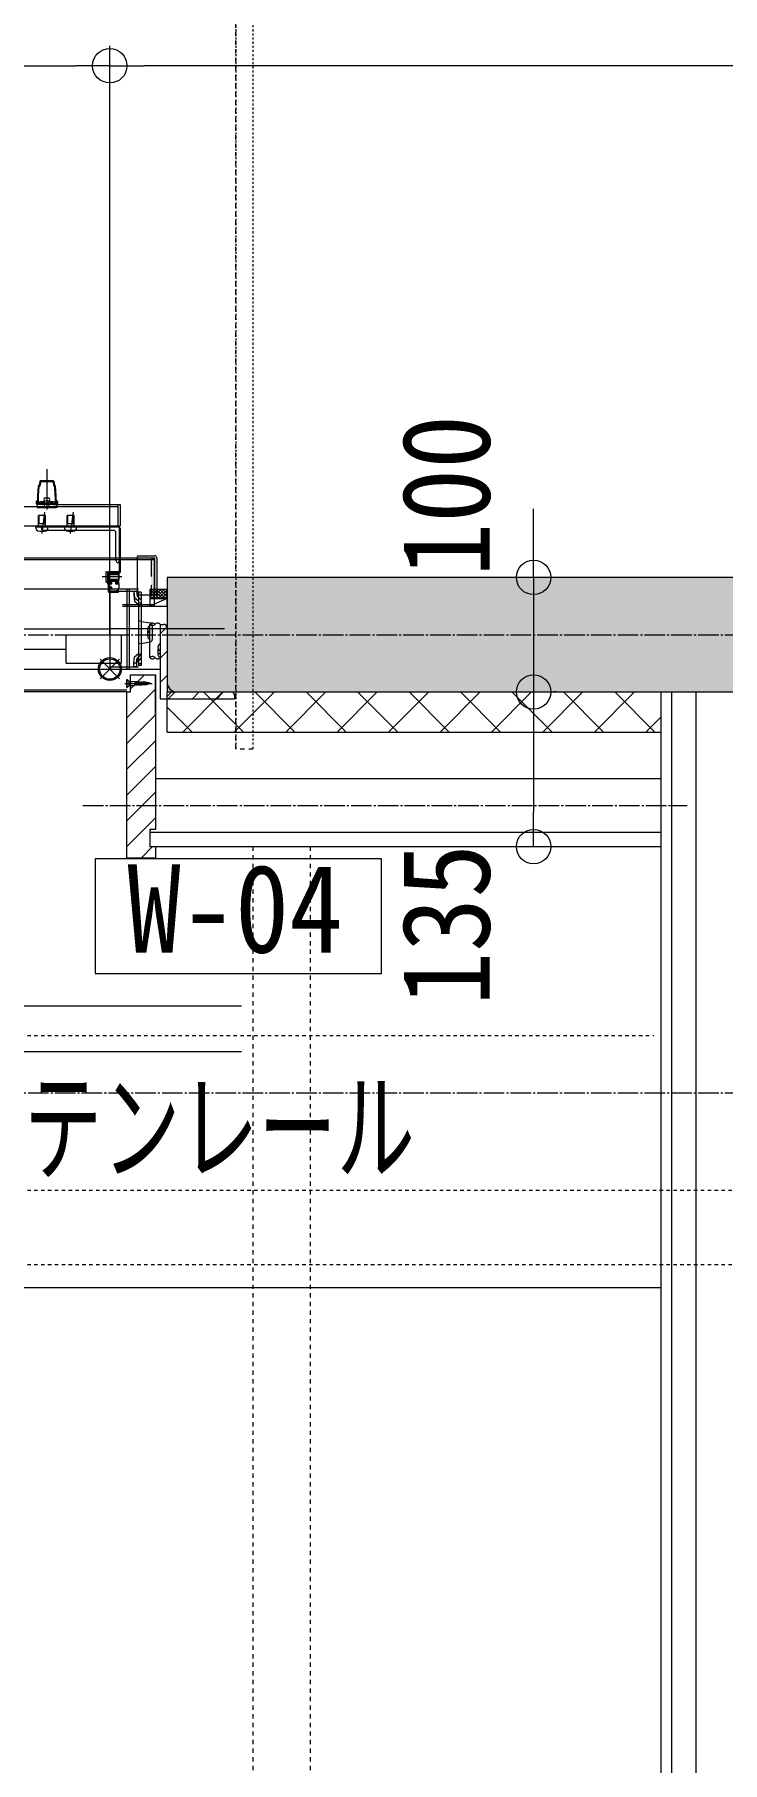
# Model space of a CAD drawing. Units: millimetres at full size, sheet at 1:30. Extents: x -17796 to 21385, y -23279 to 7734.
# Drawn here: x 12768 to 13369, y 2296 to 3805 of the extents above; entities that cross this region are included whole.
import ezdxf
from ezdxf.enums import TextEntityAlignment as Align

# ---------------------------------------------------------------- set-up
doc = ezdxf.new("R2010")
doc.units = ezdxf.units.MM
doc.header["$LTSCALE"] = 30
for name, pattern in [('USER10', [0.12, 0.06, -0.06]), ('USER11', [0.25, 0.125, -0.125]), ('USER14', [18.9, 15, -0.9, 0.6, -0.9, 0.6, -0.9]), ('USER2', [2, 1.25, -0.25, 0.25, -0.25]), ('USER4', [0.78, 0.6, -0.06, 0.06, -0.06]), ('USER7', [0.2, 0.1, -0.1]), ('USER8', [0.75, 0.5, -0.25])]:
    doc.linetypes.add(name, pattern=pattern)
for name, color, linetype, lineweight in [('0-1_(W)電灯', 253, 'Continuous', 18), ('0-B_0_6P', 54, 'USER4', 18), ('0-C_0_4P', 4, 'Continuous', 18), ('0-D_破線', 30, 'Continuous', 18), ('2-E_', 253, 'USER10', 18), ('3-D_雲マーク・質疑コ', 3, 'USER11', 18), ('6-0_補助線1', 134, 'Continuous', 9), ('6-F_寸法', 2, 'Continuous', 18)]:
    doc.layers.add(name, color=color, linetype=linetype, lineweight=lineweight)
doc.styles.add('ＭＳ ゴシック', font='')
doc.styles.get('ＭＳ ゴシック').set_extended_font_data('MS Gothic')

msp = doc.modelspace()

# ---------------------------------------------------------------- linework, layer by layer
at = {"layer": '0-1_(W)電灯', "color": 6}
for p, q in [((12834.07, 3280.96), (12834.07, 3795.18)), ((12834.07, 3280.96), (12834.07, 3795.18)), ((12084.07, 3777.68), (12804.07, 3777.68)), ((13354.07, 3777.68), (12864.07, 3777.68)), ((12084.07, 2710.96), (13315.07, 2710.96))]:
    msp.add_line(p, q, dxfattribs=at)
at = {"layer": '0-1_(W)電灯', "color": 7}
for p, q in [((12834.07, 3777.68), (12804.07, 3777.68)), ((12834.07, 3777.68), (12864.07, 3777.68)), ((13384.07, 3777.68), (13354.07, 3777.68)), ((13204.01, 3330.96), (13204.01, 3360.96)), ((12084.07, 3285.96), (12834.07, 3285.96)), ((13204.01, 3230.96), (13204.01, 3200.96)), ((13204.01, 3230.96), (13204.01, 3200.96)), ((13204.01, 3095.96), (13204.01, 3125.96))]:
    msp.add_line(p, q, dxfattribs=at)
at = {"layer": '0-1_(W)電灯', "color": 9}
for p, q in [((12779.07, 3425.56), (12779.07, 3390.33)), ((12771.51, 3410.54), (12770.93, 3402.17)), ((12772.19, 3410.29), (12771.63, 3402.13)), ((12772.92, 3414.66), (12772.32, 3411.46)), ((12772.69, 3410.76), (12772.9, 3410.76)), ((12773.5, 3413.96), (12772.9, 3410.76)), ((12773.9, 3415.47), (12784.24, 3415.47)), ((12774.48, 3414.77), (12783.66, 3414.77)), ((12784.64, 3413.96), (12785.24, 3410.76)), ((12785.22, 3414.66), (12785.82, 3411.46)), ((12785.24, 3410.76), (12785.45, 3410.76)), ((12786.5, 3402.13), (12785.95, 3410.29)), ((12787.2, 3402.17), (12786.63, 3410.54)), ((12769.77, 3397.56), (12769.77, 3395.56)), ((12770.57, 3397.56), (12769.77, 3397.56)), ((12770.57, 3397.56), (12770.57, 3391.76)), ((12787.57, 3395.56), (12770.57, 3395.56)), ((12787.57, 3394.76), (12770.57, 3394.76)), ((12770.82, 3398.77), (12770.82, 3396.56)), ((12776.07, 3397.37), (12776.07, 3396.97)), ((12777.07, 3400.46), (12781.07, 3400.46)), ((12777.07, 3395.56), (12777.07, 3397.46)), ((12777.07, 3392.96), (12777.07, 3395.5)), ((12781.07, 3395.56), (12781.07, 3397.46)), ((12781.07, 3392.96), (12781.07, 3395.5)), ((12782.07, 3397.37), (12782.07, 3396.97)), ((12787.32, 3398.77), (12787.32, 3396.56)), ((12787.57, 3397.56), (12787.57, 3391.76)), ((12788.37, 3397.56), (12787.57, 3397.56)), ((12788.37, 3397.56), (12788.37, 3395.56)), ((12841.07, 3394.76), (12843.07, 3394.76)), ((12843.07, 3394.76), (12843.07, 3375.96)), ((12748.02, 3392.96), (12841.07, 3392.96)), ((12787.57, 3391.76), (12770.57, 3391.76)), ((12771.87, 3375.16), (12771.87, 3385.16)), ((12777.87, 3385.16), (12771.87, 3385.16)), ((12772.41, 3377.66), (12772.41, 3385.16)), ((12774.87, 3369.19), (12777.37, 3387.88)), ((12777.47, 3392.06), (12775.47, 3392.96)), ((12777.33, 3377.66), (12777.33, 3385.16)), ((12777.47, 3392.06), (12780.67, 3392.06)), ((12777.87, 3375.16), (12777.87, 3385.16)), ((12780.67, 3392.06), (12782.67, 3392.96)), ((12796.87, 3375.16), (12796.87, 3385.16)), ((12802.87, 3385.16), (12796.87, 3385.16)), ((12797.41, 3377.66), (12797.41, 3385.16)), ((12799.87, 3369.19), (12802.37, 3388.06)), ((12802.33, 3377.66), (12802.33, 3385.16)), ((12802.87, 3375.16), (12802.87, 3385.16)), ((12755.42, 3375.96), (12841.07, 3375.96)), ((12769.37, 3375.96), (12840.37, 3375.96)), ((12769.37, 3375.16), (12769.37, 3375.96)), ((12769.37, 3375.16), (12840.57, 3375.16)), ((12769.77, 3373.42), (12769.62, 3375.16)), ((12780.12, 3375.16), (12769.62, 3375.16)), ((12771.62, 3375.16), (12771.62, 3375.96)), ((12777.87, 3377.66), (12771.87, 3377.66)), ((12774.37, 3373.96), (12774.37, 3375.16)), ((12837.37, 3371.96), (12776.37, 3371.96)), ((12778.12, 3375.16), (12778.12, 3375.96)), ((12779.97, 3373.42), (12780.12, 3375.16)), ((12794.77, 3373.42), (12794.62, 3375.16)), ((12805.12, 3375.16), (12794.62, 3375.16)), ((12796.62, 3375.16), (12796.62, 3375.96)), ((12802.87, 3377.66), (12796.87, 3377.66)), ((12803.12, 3375.16), (12803.12, 3375.96)), ((12804.97, 3373.42), (12805.12, 3375.16)), ((12839.37, 3345.96), (12839.37, 3369.96)), ((12841.07, 3375.96), (12843.07, 3375.96)), ((12842.57, 3335.76), (12842.57, 3373.16)), ((12842.57, 3371.96), (12843.37, 3371.96)), ((12842.57, 3365.96), (12843.37, 3365.96)), ((12843.37, 3335.76), (12843.37, 3372.96)), ((12859.07, 3349.96), (12873.07, 3349.96)), ((12735.57, 3347.96), (12858.07, 3347.96)), ((12735.57, 3346.76), (12873.07, 3346.76)), ((12830.57, 3335.66), (12830.57, 3327.26)), ((12830.87, 3335.96), (12832.07, 3335.96)), ((12832.07, 3335.96), (12832.07, 3326.96)), ((12832.07, 3334.96), (12832.07, 3324.96)), ((12832.87, 3334.21), (12832.07, 3334.21)), ((12842.57, 3335.76), (12832.87, 3335.76)), ((12832.87, 3334.96), (12842.57, 3334.96)), ((12832.87, 3318.46), (12832.87, 3334.46)), ((12833.37, 3334.96), (12841.47, 3334.96)), ((12842.57, 3343.96), (12841.37, 3343.96)), ((12842.07, 3334.96), (12841.47, 3334.96)), ((12842.07, 3325.26), (12842.07, 3334.96)), ((12858.07, 3348.96), (12858.07, 3315.66)), ((12858.07, 3347.96), (12873.07, 3347.96)), ((12858.07, 3347.96), (12873.07, 3347.96)), ((12870.47, 3346.61), (12870.48, 3346.61)), ((12870.47, 3345.02), (12870.48, 3345.02)), ((12870.47, 3343.44), (12870.48, 3343.44)), ((12870.47, 3341.85), (12870.48, 3341.85)), ((12870.47, 3340.26), (12870.48, 3340.26)), ((12870.47, 3338.67), (12870.48, 3338.67)), ((12870.47, 3337.09), (12870.48, 3337.09)), ((12870.47, 3335.5), (12870.48, 3335.5)), ((12870.86, 3345.82), (12870.87, 3345.82)), ((12870.86, 3344.23), (12870.87, 3344.23)), ((12870.86, 3342.64), (12870.87, 3342.64)), ((12870.86, 3341.06), (12870.87, 3341.06)), ((12870.86, 3339.47), (12870.87, 3339.47)), ((12870.86, 3337.88), (12870.87, 3337.88)), ((12870.86, 3336.29), (12870.87, 3336.29)), ((12870.86, 3334.71), (12870.87, 3334.71)), ((12871.26, 3346.61), (12871.27, 3346.61)), ((12871.26, 3345.02), (12871.27, 3345.02)), ((12871.26, 3343.44), (12871.27, 3343.44)), ((12871.26, 3341.85), (12871.27, 3341.85)), ((12871.26, 3340.26), (12871.27, 3340.26)), ((12871.26, 3338.67), (12871.27, 3338.67)), ((12871.26, 3337.09), (12871.27, 3337.09)), ((12871.26, 3335.5), (12871.27, 3335.5)), ((12871.66, 3345.82), (12871.67, 3345.82)), ((12871.66, 3344.23), (12871.67, 3344.23)), ((12871.66, 3342.64), (12871.67, 3342.64)), ((12871.66, 3341.06), (12871.67, 3341.06)), ((12871.66, 3339.47), (12871.67, 3339.47)), ((12871.66, 3337.88), (12871.67, 3337.88)), ((12871.66, 3336.29), (12871.67, 3336.29)), ((12871.66, 3334.71), (12871.67, 3334.71)), ((12872.05, 3346.61), (12872.06, 3346.61)), ((12872.05, 3345.02), (12872.06, 3345.02)), ((12872.05, 3343.44), (12872.06, 3343.44)), ((12872.05, 3341.85), (12872.06, 3341.85)), ((12872.05, 3340.26), (12872.06, 3340.26)), ((12872.05, 3338.67), (12872.06, 3338.67)), ((12872.05, 3337.09), (12872.06, 3337.09)), ((12872.05, 3335.5), (12872.06, 3335.5)), ((12872.45, 3345.82), (12872.46, 3345.82)), ((12872.45, 3344.23), (12872.46, 3344.23)), ((12872.45, 3342.64), (12872.46, 3342.64)), ((12872.45, 3341.06), (12872.46, 3341.06)), ((12872.45, 3339.47), (12872.46, 3339.47)), ((12872.45, 3337.88), (12872.46, 3337.88)), ((12872.45, 3336.29), (12872.46, 3336.29)), ((12872.45, 3334.71), (12872.46, 3334.71)), ((12872.85, 3346.61), (12872.86, 3346.61)), ((12872.85, 3345.02), (12872.86, 3345.02)), ((12872.85, 3343.44), (12872.86, 3343.44)), ((12872.85, 3341.85), (12872.86, 3341.85)), ((12872.85, 3340.26), (12872.86, 3340.26)), ((12872.85, 3338.67), (12872.86, 3338.67)), ((12872.85, 3337.09), (12872.86, 3337.09)), ((12872.85, 3335.5), (12872.86, 3335.5)), ((12873.07, 3305.96), (12873.07, 3347.96)), ((12873.07, 3347.96), (12873.07, 3315.66)), ((12875.07, 3347.96), (12875.07, 3315.66)), ((12084.07, 3320.96), (12834.07, 3320.96)), ((12830.87, 3326.96), (12832.07, 3326.96)), ((12832.07, 3333.56), (12842.07, 3333.56)), ((12832.87, 3332.21), (12832.07, 3332.21)), ((12832.07, 3329.36), (12842.07, 3329.36)), ((12832.87, 3328.71), (12832.07, 3328.71)), ((12832.87, 3326.71), (12832.07, 3326.71)), ((12833.27, 3333.96), (12833.15, 3333.8)), ((12833.27, 3328.96), (12833.15, 3329.12)), ((12833.27, 3333.96), (12833.27, 3328.96)), ((12833.27, 3333.96), (12842.07, 3333.96)), ((12833.27, 3328.96), (12842.07, 3328.96)), ((12834.07, 3326.76), (12834.07, 3327.26)), ((12834.07, 3322.46), (12834.07, 3324.76)), ((12834.07, 3322.86), (12834.07, 3324.76)), ((12834.07, 3320.96), (12859.07, 3320.96)), ((12834.07, 3318.96), (12834.07, 3320.96)), ((12834.07, 3320.96), (12835.07, 3320.96)), ((12834.07, 3319.16), (12834.07, 3320.96)), ((12834.07, 3319.16), (12840.57, 3319.16)), ((12834.57, 3328.96), (12841.57, 3328.96)), ((12834.57, 3327.76), (12840.87, 3327.76)), ((12834.57, 3326.46), (12834.57, 3327.76)), ((12834.57, 3327.76), (12840.37, 3327.76)), ((12835.77, 3326.46), (12834.57, 3326.46)), ((12834.57, 3326.26), (12835.07, 3326.26)), ((12834.57, 3325.26), (12835.07, 3325.26)), ((12834.57, 3325.26), (12835.77, 3325.26)), ((12835.77, 3322.36), (12834.57, 3322.36)), ((12834.57, 3321.96), (12835.07, 3321.96)), ((12835.77, 3325.26), (12835.77, 3326.46)), ((12835.77, 3320.96), (12835.77, 3322.36)), ((12840.37, 3326.46), (12839.17, 3326.46)), ((12840.87, 3326.26), (12839.87, 3326.26)), ((12841.57, 3325.26), (12839.87, 3325.26)), ((12840.37, 3327.76), (12840.37, 3326.46)), ((12840.57, 3319.86), (12841.77, 3319.86)), ((12840.57, 3319.16), (12840.57, 3319.86)), ((12840.87, 3326.26), (12840.87, 3327.76)), ((12842.07, 3321.96), (12841.07, 3320.96)), ((12841.77, 3318.46), (12841.77, 3319.86)), ((12842.07, 3333.96), (12842.07, 3328.96)), ((12842.07, 3325.76), (12842.07, 3328.46)), ((12842.07, 3325.26), (12842.07, 3321.96)), ((12842.07, 3320.96), (12842.07, 3321.96)), ((12849.07, 3320.96), (12849.07, 3250.96)), ((12851.07, 3320.96), (12851.07, 3250.96)), ((12869.07, 3319.35), (12870.17, 3320.46)), ((12869.07, 3316.52), (12873, 3320.46)), ((12869.07, 3313.7), (12875.83, 3320.46)), ((12877.15, 3312.46), (12869.15, 3320.46)), ((12870.47, 3333.91), (12870.48, 3333.91)), ((12870.47, 3332.32), (12870.48, 3332.32)), ((12870.47, 3330.74), (12870.48, 3330.74)), ((12870.47, 3329.15), (12870.48, 3329.15)), ((12870.47, 3327.56), (12870.48, 3327.56)), ((12870.47, 3325.97), (12870.48, 3325.97)), ((12870.47, 3324.39), (12870.48, 3324.39)), ((12870.47, 3322.8), (12870.48, 3322.8)), ((12870.47, 3321.21), (12870.48, 3321.21)), ((12870.47, 3319.62), (12870.48, 3319.62)), ((12870.66, 3312.46), (12878.66, 3320.46)), ((12870.86, 3333.12), (12870.87, 3333.12)), ((12870.86, 3331.53), (12870.87, 3331.53)), ((12870.86, 3329.94), (12870.87, 3329.94)), ((12870.86, 3328.36), (12870.87, 3328.36)), ((12870.86, 3326.77), (12870.87, 3326.77)), ((12870.86, 3325.18), (12870.87, 3325.18)), ((12870.86, 3323.59), (12870.87, 3323.59)), ((12870.86, 3322.01), (12870.87, 3322.01)), ((12870.86, 3320.42), (12870.87, 3320.42)), ((12871.26, 3333.91), (12871.27, 3333.91)), ((12871.26, 3332.32), (12871.27, 3332.32)), ((12871.26, 3330.74), (12871.27, 3330.74)), ((12871.26, 3329.15), (12871.27, 3329.15)), ((12871.26, 3327.56), (12871.27, 3327.56)), ((12871.26, 3325.97), (12871.27, 3325.97)), ((12871.26, 3324.39), (12871.27, 3324.39)), ((12871.26, 3322.8), (12871.27, 3322.8)), ((12871.26, 3321.21), (12871.27, 3321.21)), ((12871.26, 3319.62), (12871.27, 3319.62)), ((12871.66, 3333.12), (12871.67, 3333.12)), ((12871.66, 3331.53), (12871.67, 3331.53)), ((12871.66, 3329.94), (12871.67, 3329.94)), ((12871.66, 3328.36), (12871.67, 3328.36)), ((12871.66, 3326.77), (12871.67, 3326.77)), ((12871.66, 3325.18), (12871.67, 3325.18)), ((12871.66, 3323.59), (12871.67, 3323.59)), ((12871.66, 3322.01), (12871.67, 3322.01)), ((12871.66, 3320.42), (12871.67, 3320.42)), ((12879.98, 3312.46), (12871.98, 3320.46)), ((12872.05, 3333.91), (12872.06, 3333.91)), ((12872.05, 3332.32), (12872.06, 3332.32)), ((12872.05, 3330.74), (12872.06, 3330.74)), ((12872.05, 3329.15), (12872.06, 3329.15)), ((12872.05, 3327.56), (12872.06, 3327.56)), ((12872.05, 3325.97), (12872.06, 3325.97)), ((12872.05, 3324.39), (12872.06, 3324.39)), ((12872.05, 3322.8), (12872.06, 3322.8)), ((12872.05, 3321.21), (12872.06, 3321.21)), ((12872.05, 3319.62), (12872.06, 3319.62)), ((12872.45, 3333.12), (12872.46, 3333.12)), ((12872.45, 3331.53), (12872.46, 3331.53)), ((12872.45, 3329.94), (12872.46, 3329.94)), ((12872.45, 3328.36), (12872.46, 3328.36)), ((12872.45, 3326.77), (12872.46, 3326.77)), ((12872.45, 3325.18), (12872.46, 3325.18)), ((12872.45, 3323.59), (12872.46, 3323.59)), ((12872.45, 3322.01), (12872.46, 3322.01)), ((12872.45, 3320.42), (12872.46, 3320.42)), ((12872.85, 3333.91), (12872.86, 3333.91)), ((12872.85, 3332.32), (12872.86, 3332.32)), ((12872.85, 3330.74), (12872.86, 3330.74)), ((12872.85, 3329.15), (12872.86, 3329.15)), ((12872.85, 3327.56), (12872.86, 3327.56)), ((12872.85, 3325.97), (12872.86, 3325.97)), ((12872.85, 3324.39), (12872.86, 3324.39)), ((12872.85, 3322.8), (12872.86, 3322.8)), ((12872.85, 3321.21), (12872.86, 3321.21)), ((12872.85, 3319.62), (12872.86, 3319.62)), ((12873.49, 3312.46), (12881.49, 3320.46)), ((12882.81, 3312.46), (12874.81, 3320.46)), ((12876.31, 3312.46), (12884.07, 3320.21)), ((12884.07, 3314.02), (12877.64, 3320.46)), ((12884.07, 3316.85), (12880.46, 3320.46)), ((12884.07, 3319.68), (12883.29, 3320.46)), ((12833.37, 3317.96), (12841.27, 3317.96)), ((12834.07, 3318.96), (12859.07, 3318.96)), ((12845.07, 3305.96), (12873.07, 3305.96)), ((12845.08, 3307.46), (12873.07, 3307.46)), ((12857.27, 3318.96), (12854.99, 3318.67)), ((12854.99, 3318.67), (12855.66, 3313.3)), ((12854.99, 3318.67), (12854.99, 3315.67)), ((12855.66, 3313.3), (12859.07, 3310.47)), ((12855.66, 3313.3), (12855.7, 3310.3)), ((12858.07, 3315.66), (12875.07, 3315.66)), ((12861.37, 3317.96), (12859.07, 3317.96)), ((12859.07, 3317.96), (12859.07, 3253.96)), ((12859.07, 3313.46), (12861.37, 3311.56)), ((12861.37, 3308.36), (12859.07, 3308.36)), ((12861.37, 3317.96), (12861.37, 3253.96)), ((12874.32, 3312.46), (12869.07, 3317.71)), ((12871.49, 3312.46), (12869.07, 3314.88)), ((12884.07, 3312.46), (12869.07, 3305.96)), ((12870.47, 3318.04), (12870.48, 3318.04)), ((12870.47, 3316.45), (12870.48, 3316.45)), ((12870.86, 3318.83), (12870.87, 3318.83)), ((12870.86, 3317.24), (12870.87, 3317.24)), ((12871.26, 3318.04), (12871.27, 3318.04)), ((12871.26, 3316.45), (12871.27, 3316.45)), ((12871.66, 3318.83), (12871.67, 3318.83)), ((12871.66, 3317.24), (12871.67, 3317.24)), ((12872.05, 3318.04), (12872.06, 3318.04)), ((12872.05, 3316.45), (12872.06, 3316.45)), ((12872.45, 3318.83), (12872.46, 3318.83)), ((12872.45, 3317.24), (12872.46, 3317.24)), ((12872.85, 3318.04), (12872.86, 3318.04)), ((12872.85, 3316.45), (12872.86, 3316.45)), ((12879.14, 3312.46), (12884.07, 3317.38)), ((12881.97, 3312.46), (12884.07, 3314.55)), ((12861.37, 3292.57), (12859.07, 3292.96)), ((12861.37, 3292.57), (12869.4, 3291.23)), ((12869.07, 3260.97), (12869.07, 3289.96)), ((12871.07, 3289.26), (12871.07, 3276.65)), ((12878.07, 3289.96), (12878.07, 3224.96)), ((12878.07, 3289.96), (12881.07, 3289.96)), ((12878.07, 3289.96), (12878.07, 3260.97)), ((12796.07, 3280.96), (12844.07, 3280.96)), ((12796.07, 3255.96), (12796.07, 3280.96)), ((12934.34, 3285.96), (12834.07, 3285.96)), ((12844.07, 3280.96), (12844.07, 3255.96)), ((12861.37, 3273.34), (12869.4, 3274.68)), ((12878.07, 3281.68), (12883.99, 3287.6)), ((12884.07, 3286.96), (12884.07, 3239.46)), ((12149.07, 3268.46), (12796.07, 3268.46)), ((12825.51, 3242.4), (12842.63, 3259.51)), ((12825.51, 3259.51), (12842.63, 3242.4)), ((12854.99, 3256.24), (12855.7, 3261.61)), ((12855.7, 3261.61), (12859.07, 3264.59)), ((12857.27, 3255.96), (12857.87, 3260.46)), ((12857.87, 3260.46), (12859.07, 3261.52)), ((12857.87, 3260.46), (12857.87, 3257.46)), ((12861.37, 3273.34), (12859.07, 3272.96)), ((12859.07, 3261.52), (12861.37, 3263.56)), ((12861.37, 3263.56), (12859.07, 3263.56)), ((12878.07, 3260.47), (12884.07, 3266.47)), ((12084.07, 3250.96), (12834.07, 3250.96)), ((12084.07, 3250.96), (12834.07, 3250.96)), ((12796.07, 3255.96), (12844.07, 3255.96)), ((12834.07, 3252.96), (12859.07, 3252.96)), ((12834.07, 3250.96), (12834.07, 3252.96)), ((12834.07, 3250.96), (12859.07, 3250.96)), ((12852.07, 3233.77), (12864.25, 3245.96)), ((12857.27, 3255.96), (12854.99, 3256.24)), ((12857.27, 3255.96), (12857.27, 3252.96)), ((12858.77, 3250.96), (12878.07, 3250.96)), ((12861.37, 3255.46), (12859.07, 3255.46)), ((12861.37, 3253.96), (12859.07, 3253.96)), ((12874.07, 3210.96), (12874.07, 3245.96)), ((12878.07, 3239.26), (12884.07, 3245.26)), ((12849.07, 3232.46), (12735.57, 3232.46)), ((12849.07, 3230.96), (12735.57, 3230.96)), ((12847.07, 3238.46), (12871.06, 3238.46)), ((12849.07, 3208.32), (12874.07, 3233.32)), ((12849.07, 3230.77), (12849.25, 3230.96)), ((12884.98, 3224.96), (12891.11, 3231.08)), ((12892.57, 3230.96), (12940.07, 3230.96)), ((12906.19, 3224.96), (12912.19, 3230.96)), ((12927.41, 3224.96), (12933.41, 3230.96)), ((12878.07, 3224.96), (12943.07, 3224.96)), ((12943.07, 3227.96), (12943.07, 3224.96)), ((12849.07, 3185.87), (12874.07, 3210.87)), ((12849.07, 3163.42), (12874.07, 3188.42)), ((12849.07, 3140.97), (12874.07, 3165.97)), ((12849.07, 3118.52), (12874.07, 3143.52)), ((12849.07, 3096.07), (12874.07, 3121.07)), ((12861.41, 3085.96), (12871.41, 3095.96))]:
    msp.add_line(p, q, dxfattribs=at)
at = {"layer": '0-1_(W)電灯', "color": 171}
for p, q in [((13204.01, 3360.96), (13204.01, 3390.96)), ((13224.01, 3330.96), (13221.51, 3330.96)), ((13224.01, 3230.96), (13221.51, 3230.96)), ((13204.01, 3200.96), (13204.01, 3170.96)), ((13204.01, 3200.96), (13204.01, 3125.96)), ((13204.01, 3095.96), (13221.51, 3095.96))]:
    msp.add_line(p, q, dxfattribs=at)
at = {"layer": '0-1_(W)電灯', "color": 9, "linetype": 'USER2'}
msp.add_line((12844.49, 3331.46), (12827.38, 3331.46), dxfattribs=at)
at = {"layer": '0-1_(W)電灯', "color": 9, "linetype": 'USER8'}
for p, q in [((12849.07, 3234.96), (12849.07, 3241.95)), ((12849.07, 3241.95), (12849.32, 3241.95)), ((12849.07, 3234.96), (12849.32, 3234.96)), ((12849.32, 3234.96), (12849.32, 3241.95)), ((12849.32, 3241.95), (12851.07, 3240.2)), ((12849.32, 3234.96), (12851.07, 3236.71)), ((12851.07, 3240.2), (12856.37, 3240.2)), ((12851.07, 3236.71), (12851.07, 3240.2)), ((12851.07, 3236.71), (12855.67, 3236.71)), ((12856.37, 3240.2), (12855.67, 3236.71)), ((12855.75, 3237.11), (12865.27, 3237.44)), ((12856.28, 3239.79), (12865.27, 3239.47)), ((12857.79, 3240.33), (12857.04, 3236.55)), ((12859.18, 3240.29), (12858.44, 3236.6)), ((12860.57, 3240.24), (12859.85, 3236.65)), ((12861.96, 3240.19), (12861.26, 3236.7)), ((12863.35, 3240.14), (12862.67, 3236.75)), ((12864.74, 3240.09), (12864.08, 3236.8)), ((12865.27, 3239.47), (12869.06, 3238.46)), ((12865.27, 3237.44), (12869.06, 3238.46)), ((12866.1, 3239.87), (12865.5, 3236.88)), ((12867.43, 3239.51), (12866.98, 3237.28)), ((12868.75, 3239.16), (12868.46, 3237.67))]:
    msp.add_line(p, q, dxfattribs=at)
at = {"layer": '0-1_(W)電灯', "color": 41}
for p, q in [((12884.07, 3227.06), (12887.97, 3230.96)), ((12884.07, 3230.96), (13315.07, 3230.96)), ((12884.07, 3195.96), (12884.07, 3230.96)), ((12897.87, 3195.96), (12932.87, 3230.96)), ((12950.75, 3195.96), (12915.75, 3230.96)), ((12942.77, 3195.96), (12977.77, 3230.96)), ((12995.65, 3195.96), (12960.65, 3230.96)), ((12987.67, 3195.96), (13022.67, 3230.96)), ((13040.55, 3195.96), (13005.55, 3230.96)), ((13032.57, 3195.96), (13067.57, 3230.96)), ((13085.45, 3195.96), (13050.45, 3230.96)), ((13077.47, 3195.96), (13112.47, 3230.96)), ((13130.36, 3195.96), (13095.36, 3230.96)), ((13122.38, 3195.96), (13157.38, 3230.96)), ((13175.26, 3195.96), (13140.26, 3230.96)), ((13167.28, 3195.96), (13202.28, 3230.96)), ((13220.16, 3195.96), (13185.16, 3230.96)), ((13212.18, 3195.96), (13247.18, 3230.96)), ((13265.06, 3195.96), (13230.06, 3230.96)), ((13257.08, 3195.96), (13292.08, 3230.96)), ((13309.96, 3195.96), (13274.96, 3230.96)), ((12905.85, 3195.96), (12884.07, 3217.74)), ((13301.98, 3195.96), (13315.07, 3209.04)), ((12884.07, 3195.96), (13315.07, 3195.96))]:
    msp.add_line(p, q, dxfattribs=at)
at = {"layer": '0-1_(W)電灯', "color": 30}
for p, q in [((12874.07, 3155.46), (13315.07, 3155.46)), ((12869.07, 3108.46), (13315.07, 3108.46))]:
    msp.add_line(p, q, dxfattribs=at)
at = {"layer": '0-1_(W)電灯', "color": 54, "linetype": 'USER4'}
for p, q in [((12810.64, 3131.96), (13338.13, 3131.96)), ((12084.07, 2880.96), (13384.07, 2880.96))]:
    msp.add_line(p, q, dxfattribs=at)
at = {"layer": '0-1_(W)電灯', "color": 4}
msp.add_line((12869.07, 3095.96), (13315.07, 3095.96), dxfattribs=at)
at = {"layer": '0-1_(W)電灯', "color": 3, "linetype": 'USER11'}
for p, q in [((12959.07, 3095.96), (12959.07, -4289.04)), ((13009.07, 3095.96), (13009.07, -4289.04))]:
    msp.add_line(p, q, dxfattribs=at)
at = {"layer": '0-1_(W)電灯', "color": 3, "linetype": 'USER14'}
for p, q in [((12084.07, 2956.96), (12949.07, 2956.96)), ((12084.07, 2916.96), (12949.07, 2916.96))]:
    msp.add_line(p, q, dxfattribs=at)
at = {"layer": '0-1_(W)電灯', "color": 142, "linetype": 'USER7'}
for p, q in [((12084.07, 2930.96), (13309.07, 2930.96)), ((12084.07, 2795.96), (13384.07, 2795.96))]:
    msp.add_line(p, q, dxfattribs=at)
at = {"layer": '0-1_(W)電灯', "color": 4, "linetype": 'USER7'}
msp.add_line((12084.07, 2730.96), (13384.07, 2730.96), dxfattribs=at)
at = {"layer": '0-1_(W)電灯', "color": 9}
for points in [[(12784.32, 3394.76), (12841.07, 3394.76), (12841.07, 3375.96)], [(12832.87, 3334.96), (12832.87, 3324.96), (12832.07, 3324.96)], [(12084.07, 3320.96), (12834.07, 3320.96), (12834.07, 3250.96)], [(12834.07, 3329.46), (12834.07, 3333.76), (12841.47, 3333.76)], [(12839.17, 3326.46), (12839.17, 3325.26), (12842.07, 3325.26)], [(12854.99, 3315.67), (12855.7, 3310.3), (12859.07, 3307.32)], [(12857.27, 3318.96), (12857.87, 3314.46), (12859.07, 3313.46)], [(12857.27, 3252.96), (12857.87, 3257.46), (12859.07, 3258.5), (12861.37, 3260.51)], [(12857.27, 3252.96), (12854.99, 3253.24), (12854.99, 3256.24)]]:
    msp.add_lwpolyline(points, dxfattribs=at)
at = {"layer": '0-1_(W)電灯', "color": 9, "linetype": 'USER8'}
msp.add_lwpolyline([(12870.07, 3315.66), (12873.07, 3315.66), (12873.07, 3346.76), (12870.07, 3346.76)], close=True, dxfattribs=at)
at = {"layer": '0-1_(W)電灯', "color": 9}
for points in [[(12884.07, 3320.46), (12869.07, 3320.46), (12869.07, 3312.46), (12884.07, 3312.46)], [(12884.07, 3312.46), (12869.07, 3312.46), (12869.07, 3305.96), (12884.07, 3305.96)], [(12874.07, 3085.96), (12849.07, 3085.96), (12849.07, 3230.96), (12852.07, 3230.96), (12852.07, 3245.96), (12874.07, 3245.96), (12874.07, 3110.96), (12869.07, 3110.96), (12869.07, 3095.96), (12874.07, 3095.96)]]:
    msp.add_lwpolyline(points, close=True, dxfattribs=at)
at = {"layer": '0-1_(W)電灯', "color": 171}
msp.add_lwpolyline([(13204.01, 3330.96), (13204.01, 3230.96), (13221.51, 3230.96)], dxfattribs=at)
at = {"layer": '0-1_(W)電灯', "color": 2}
msp.add_lwpolyline([(12821.32, 2985.14), (13071.32, 2985.14), (13071.32, 3085.14), (12821.32, 3085.14)], close=True, dxfattribs=at)
at = {"layer": '0-1_(W)電灯', "color": 7}
for centre in [(12834.07, 3777.68), (12834.07, 3777.68), (13204.01, 3330.96), (13204.01, 3230.96), (13204.01, 3230.96), (13204.01, 3095.96)]:
    msp.add_circle(centre, 15, dxfattribs=at)
at = {"layer": '0-1_(W)電灯', "color": 9}
for radius in [10, 8.9]:
    msp.add_circle((12834.07, 3250.96), radius, dxfattribs=at)
for centre, radius, start, end in [((12772.5, 3410.47), 1, 100.80482, 176.0995), ((12772.69, 3410.26), 0.5, 90, 176.0995), ((12773.9, 3414.47), 1, 90, 169.38034), ((12774.48, 3413.77), 1, 90, 169.38034), ((12783.66, 3413.77), 1, 10.61965, 90), ((12784.24, 3414.47), 1, 10.61965, 90), ((12785.45, 3410.26), 0.5, 3.90049, 90), ((12785.63, 3410.47), 1, 3.90049, 79.19518), ((12770.57, 3395.56), 0.8, 180.00001, 270), ((12820.82, 3398.77), 50, 176.0995, 180.00001), ((12771.82, 3396.56), 1, 180.00001, 274.11636), ((12820.82, 3398.77), 49.3, 176.0995, 181.14603), ((12772.53, 3397.81), 1, 181.14602, 273.66918), ((12779.07, 3295.82), 100, 85.88365, 94.11636), ((12779.07, 3295.82), 101.2, 91.69874, 93.66918), ((12779.07, 3295.82), 101.6, 88.30795, 91.69205), ((12778.67, 3398.96), 2.19, 136.84761, 223.15239), ((12779.47, 3398.96), 2.19, 316.84761, 43.15239), ((12779.07, 3295.82), 101.2, 86.33082, 88.30126), ((12785.61, 3397.81), 1, 266.33082, 358.85397), ((12786.32, 3396.56), 1, 265.88364, 0), ((12737.32, 3398.77), 49.3, 358.85397, 3.90049), ((12737.32, 3398.77), 50, 0, 3.90049), ((12787.57, 3395.56), 0.8, 270, 0), ((12771.66, 3373.59), 1.9, 185, 254.63751), ((12774.87, 3385.26), 14, 254.63751, 285.36248), ((12776.37, 3373.96), 2, 180, 270), ((12778.07, 3373.59), 1.9, 285.36248, 355.00001), ((12796.66, 3373.59), 1.9, 185, 254.63751), ((12799.87, 3385.26), 14, 254.63751, 285.36248), ((12803.07, 3373.59), 1.9, 285.36248, 355.00001), ((12837.37, 3369.96), 2, 0, 90), ((12840.37, 3372.96), 3, 359.99999, 90), ((12840.57, 3373.16), 2, 359.99999, 90), ((12859.07, 3348.96), 1, 90, 180), ((12873.07, 3347.96), 2, 0, 90), ((12830.87, 3335.66), 0.3, 90, 180), ((12832.87, 3334.96), 0.8, 90, 180), ((12832.67, 3334.16), 0.6, 180, 323.13009), ((12833.37, 3334.46), 0.5, 90, 180), ((12841.37, 3345.96), 2, 180, 270), ((12841.47, 3334.36), 0.6, 270, 90), ((12842.57, 3335.76), 0.8, 270, 0), ((12830.87, 3327.26), 0.3, 180, 270), ((12832.67, 3328.76), 0.6, 36.86991, 180), ((12834.57, 3329.46), 0.5, 180, 270), ((12834.57, 3327.26), 0.5, 90, 180), ((12834.57, 3326.76), 0.5, 180, 270.00016), ((12834.57, 3324.76), 0.5, 90, 180), ((12834.57, 3324.76), 0.5, 90, 180), ((12834.57, 3322.86), 0.5, 180, 270), ((12834.57, 3322.46), 0.5, 180, 270.00016), ((12835.07, 3325.76), 0.5, 269.99995, 90.00005), ((12835.07, 3321.46), 0.5, 269.99995, 90.00005), ((12839.87, 3325.76), 0.5, 89.99995, 270.00005), ((12841.57, 3328.46), 0.5, 0, 90), ((12841.57, 3325.76), 0.5, 270, 0), ((12833.37, 3318.46), 0.5, 180, 270), ((12841.27, 3318.46), 0.5, 270, 0), ((12871.32, 3287.96), 3.01, 41.63354, 138.36646), ((12871.32, 3291.96), 3.01, 221.63354, 318.36646), ((12869.07, 3289.26), 2, 0, 80.53767), ((12875.82, 3287.96), 3.01, 41.63354, 138.36646), ((12881.07, 3286.96), 3, 0, 90), ((12870.07, 3282.62), 3.16, 148.72073, 251.56505), ((12870.32, 3285.62), 3.25, 112.61986, 247.38014), ((12870.32, 3279.62), 3.25, 155.2991, 247.38014), ((12869.07, 3276.65), 2, 279.46233, 0), ((12871.32, 3258.97), 3.01, 41.63354, 138.36646), ((12871.32, 3262.97), 3.01, 221.63354, 318.36646), ((12875.82, 3262.97), 3.01, 221.63354, 318.36646), ((12879.07, 3266.97), 3.16, 148.72073, 251.56505), ((12879.32, 3269.97), 3.25, 112.61986, 247.38014), ((12879.32, 3263.97), 3.25, 155.2991, 247.38014), ((12892.57, 3239.46), 8.5, 179.99999, 270), ((12940.07, 3227.96), 3, 0, 90)]:
    msp.add_arc(centre, radius, start, end, dxfattribs=at)
at = {"layer": '0-B_0_6P'}
msp.add_line((12084.07, 3280.96), (20784.07, 3280.96), dxfattribs=at)
at = {"layer": '0-C_0_4P'}
for p, q in [((13315.07, 3230.96), (13315.07, -4319.04)), ((13324.57, 3230.96), (13324.57, -4319.04))]:
    msp.add_line(p, q, dxfattribs=at)
at = {"layer": '0-D_破線'}
msp.add_line((13345.57, 3230.96), (13345.57, -4319.04), dxfattribs=at)
at = {"layer": '2-E_'}
for p, q in [((12944.07, 4615.96), (12944.07, 3180.96)), ((12959.07, 4615.96), (12959.07, 3180.96))]:
    msp.add_line(p, q, dxfattribs=at)
at = {"layer": '3-D_雲マーク・質疑コ'}
msp.add_lwpolyline([(12959.07, 3180.96), (12944.07, 3180.96), (12944.07, 4615.96)], dxfattribs=at)
at = {"layer": '6-0_補助線1', "color": 254}
msp.add_solid([(12884.07, 3330.96), (13384.07, 3330.96), (12884.07, 3230.96), (13384.07, 3230.96)], dxfattribs=at)
at = {"layer": '6-F_寸法'}
msp.add_lwpolyline([(12884.07, 3330.96), (12884.07, 3230.96), (13384.07, 3230.96), (13384.07, 3330.96)], close=True, dxfattribs=at)

# ---------------------------------------------------------------- texts
at = {"layer": '0-1_(W)電灯', "color": 9, "style": 'ＭＳ ゴシック', "width": 0.9}
for s, p in [('100', (13188.82, 3331.5)), ('135', (13188.82, 2956.98))]:
    msp.add_text(s, height=76.97, rotation=90, dxfattribs=at).set_placement(p, align=Align.BOTTOM_LEFT)
at = {"layer": '0-1_(W)電灯', "color": 2, "style": 'ＭＳ ゴシック', "width": 0.9}
msp.add_text('W-04', height=76.97, dxfattribs=at).set_placement((12849.18, 2980.33), align=Align.BOTTOM_LEFT)
at = {"layer": '0-1_(W)電灯', "color": 94, "style": 'ＭＳ ゴシック', "width": 0.65}
msp.add_text('カーテンレール', height=76.97, dxfattribs=at).set_placement((12622.66, 2789.35), align=Align.BOTTOM_LEFT)

doc.saveas('drawing.dxf')
